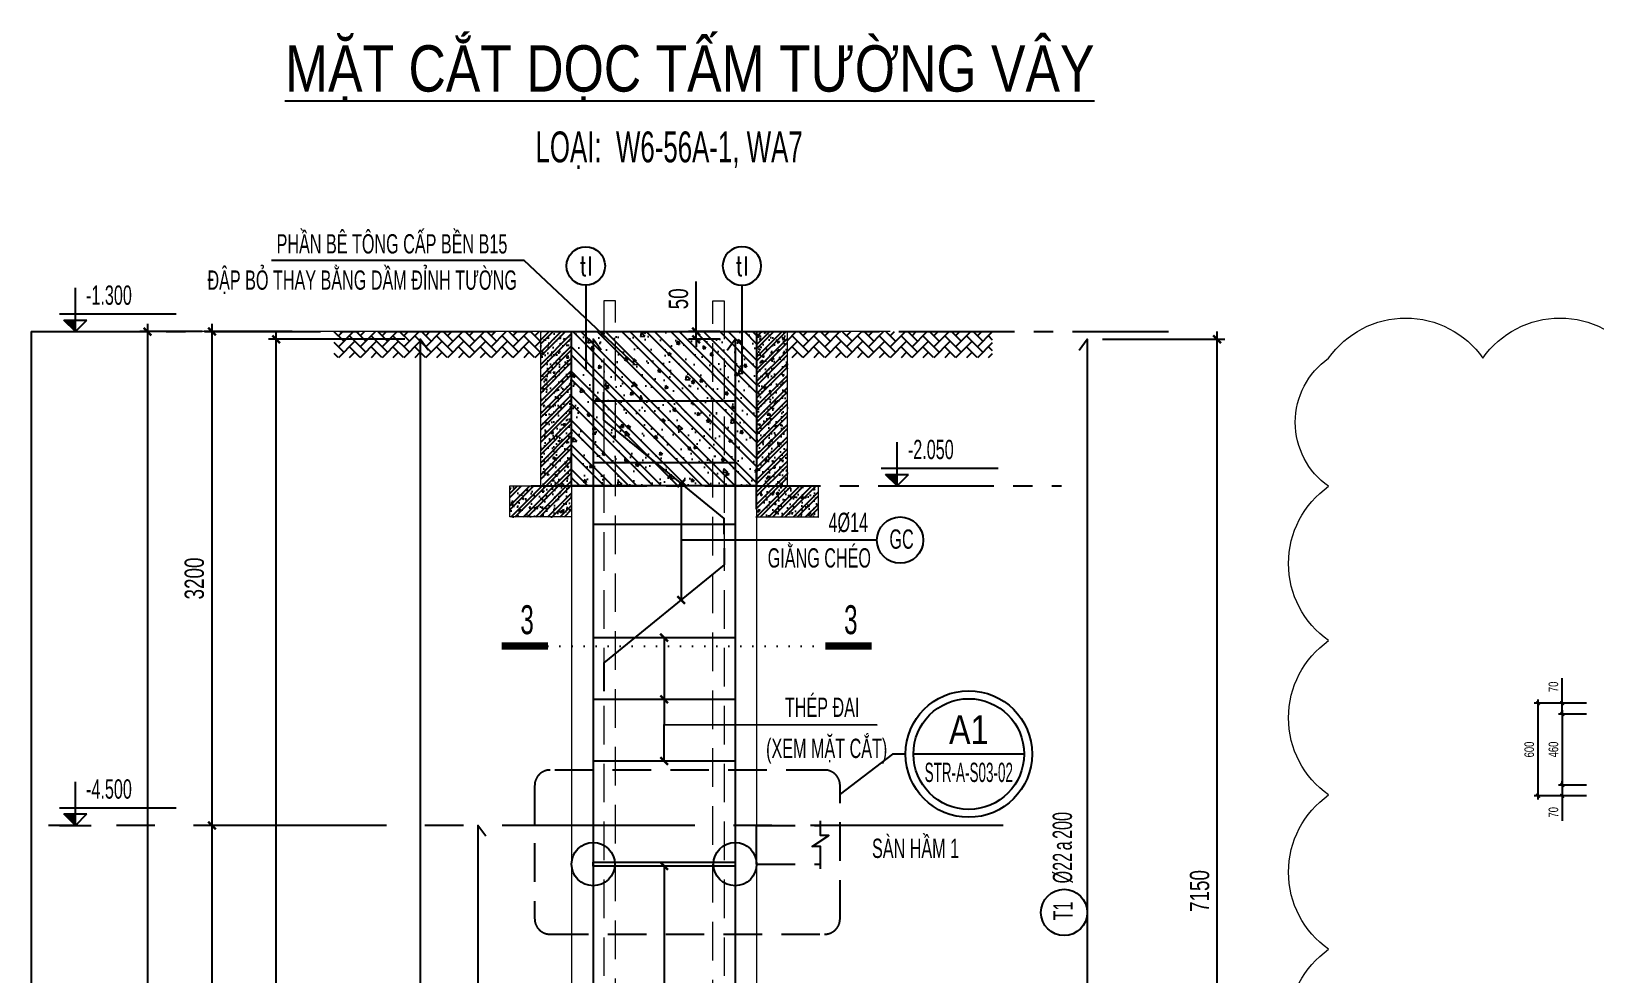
# Model space of a CAD drawing. Header units: millimetres. Extents: x -147841 to 368790, y -162721 to 84261.
# Drawn here: x 178247 to 188391, y -100127 to -94015 of the extents above; entities that cross this region are included whole.
import ezdxf
from ezdxf.enums import TextEntityAlignment as Align

# ---------------------------------------------------------------- set-up
doc = ezdxf.new("R2010")
doc.units = ezdxf.units.MM
doc.header["$LTSCALE"] = 1000
doc.header["$MEASUREMENT"] = 0
doc.header["$PDMODE"] = 1
doc.header["$PDSIZE"] = -10
for name, pattern in [('CENTER', [2, 1.25, -0.25, 0.25, -0.25]), ('CENTER2', [1.125, 0.75, -0.125, 0.125, -0.125]), ('DASHED', [0.75, 0.5, -0.25]), ('DOT', [0.25, 0, -0.25]), ('HIDDEN', [0.375, 0.25, -0.125])]:
    doc.linetypes.add(name, pattern=pattern)
doc.layers.get('0').update_dxf_attribs({"linetype": 'CONTINUOUS', "lineweight": 18})
doc.layers.get('DEFPOINTS').update_dxf_attribs({"color": 5, "linetype": 'CONTINUOUS', "lineweight": 18})
for name, color, linetype in [('0-Hatch', 8, 'CONTINUOUS'), ('0-KICH-THUOC', 9, 'CONTINUOUS'), ('0-TEXT', 31, 'CONTINUOUS'), ('0-THEP-CHU', 4, 'CONTINUOUS'), ('A-TRUC', 13, 'CENTER2'), ('ccu11-Chidan', 9, 'CONTINUOUS'), ('ccu11-Manh', 8, 'CONTINUOUS'), ('ccu11-Thay', 7, 'CONTINUOUS'), ('ccu11-Thep', 4, 'CONTINUOUS'), ('d-chudan', 9, 'CONTINUOUS'), ('d-textthep', 31, 'CONTINUOUS'), ('HIDE', 3, 'HIDDEN'), ('KC-Chidan', 9, 'CONTINUOUS'), ('KC-Cotthep', 8, 'CONTINUOUS'), ('KC-Dim', 8, 'CONTINUOUS'), ('KC-Text', 31, 'CONTINUOUS'), ('KC-Thay', 7, 'CONTINUOUS'), ('NETVE', 11, 'CENTER'), ('THEPDAI', 6, 'CONTINUOUS')]:
    doc.layers.add(name, color=color, linetype=linetype)
for name, color, linetype, lineweight in [('0-THAY', 7, 'CONTINUOUS', 18), ('ccu11-Dim', 8, 'CONTINUOUS', 18), ('DIM', 8, 'CONTINUOUS', 18)]:
    doc.layers.add(name, color=color, linetype=linetype, lineweight=lineweight)
doc.styles.add('ARIAL', font='arial.ttf', dxfattribs={"width": 0.7})
doc.styles.add('ccu11-dim', font='vnsimli.shx', dxfattribs={"width": 0.65, "bigfont": 'bigfont.shx'})
doc.styles.add('VNTIMEH', font='vnsimli.shx', dxfattribs={"width": 0.8, "bigfont": 'bigfont.shx'})
doc.dimstyles.new('2.5-25', dxfattribs={"dimscale": 25, "dimtxt": 2.5, "dimasz": 1, "dimexe": 1, "dimexo": 2, "dimgap": 1, "dimtad": 1, "dimdec": 1, "dimrnd": 5, "dimdsep": 46, "dimtxsty": 'ARIAL', "dimblk": 'ARCHTICK', "dimcen": -1, "dimdle": 1, "dimclrd": 256, "dimclre": 256, "dimclrt": 3, "dimadec": 0, "dimazin": 2, "dimtfac": 0.1, "dimtdec": 1, "dimtmove": 0, "dimatfit": 1, "dimldrblk": 'ARCHTICK', "dimfxl": 1, "dimtvp": 0.833333, "dimtfill": 1, "dimtolj": 1, "dimtzin": 12, "dimarcsym": 0})
doc.dimstyles.new('2.5-50', dxfattribs={"dimscale": 50, "dimtxt": 2.5, "dimasz": 1, "dimexe": 1, "dimexo": 2, "dimgap": 1, "dimtad": 1, "dimdec": 1, "dimdsep": 46, "dimtxsty": 'ARIAL', "dimblk": 'ARCHTICK', "dimcen": -1, "dimdle": 1, "dimclrd": 256, "dimclre": 256, "dimclrt": 3, "dimadec": 0, "dimazin": 2, "dimtfac": 0.1, "dimtdec": 1, "dimtmove": 0, "dimatfit": 1, "dimldrblk": 'ARCHTICK', "dimfxl": 1, "dimtvp": 0.833333, "dimtfill": 1, "dimtolj": 1, "dimtzin": 12, "dimarcsym": 0})
doc.dimstyles.new('ccu11-100x2', dxfattribs={"dimscale": 100, "dimtxt": 2.5, "dimasz": 1, "dimexe": 1, "dimexo": 2, "dimgap": 1, "dimtad": 1, "dimdec": 0, "dimlfac": 0.5, "dimdsep": 46, "dimtxsty": 'ccu11-dim', "dimblk": 'ARCHTICK', "dimcen": -1, "dimdle": 1, "dimclrd": 256, "dimclre": 256, "dimclrt": 31, "dimadec": 0, "dimazin": 2, "dimtfac": 0.1, "dimtdec": 0, "dimtmove": 0, "dimatfit": 1, "dimldrblk": 'ARCHTICK', "dimfxl": 1, "dimtvp": 0.833333, "dimtolj": 1, "dimtzin": 12, "dimarcsym": 0})
pattern_1 = [(50, (42257.18, 0), (107.589027, -9.41282), [11.25, -123.75]), (355, (42257.18, 0), (-20.8127, 112.82882), [9, -99]), (100.4514, (42266.14, -0.78), (86.77641, 103.41593), [9.56103, -105.17132]), (46.1842, (42257.18, 30), (160.08616, -24.82785), [16.875, -185.625]), (96.6356, (42270.52, 27.93), (140.1994, 146.11768), [14.34154, -157.75695]), (351.1842, (42257.18, 30), (140.19929, 146.11779), [13.5, -148.5]), (21, (42272.18, 22.5), (89.53606, -60.392834), [11.25, -123.75]), (326, (42272.18, 22.5), (36.4973, 108.77251), [9, -99]), (71.4514, (42279.64, 17.47), (126.033394, 48.379575), [9.56103, -105.17132]), (37.5, (42257.178, 0), (1.823978, 49.934078), [0, -97.8, 0, -100.5, 0, -99.375]), (7.5, (42257.18, 0), (39.46043, 59.161757), [0, -57.3, 0, -95.55, 0, -37.875]), (327.5, (42223.728, 0), (80.073365, -3.383231), [0, -37.5, 0, -117, 0, -155.25]), (317.5, (42208.73, 0), (87.477925, 15.015747), [0, -48.75, 0, -77.7, 0, -110.25]), (45, (42257.18, 0), (-39.774756, 39.774756), []), (45, (42283.694, 0), (-39.774756, 39.774756), [])]

# ---------------------------------------------------------------- blocks, each defined once
blk = doc.blocks.new('_ARCHTICK')
at = {"color": 0, "linetype": 'ByBlock', "const_width": 0.3}
blk.add_lwpolyline([(-0.5, -0.5), (0.5, 0.5)], dxfattribs=at)
blk = doc.blocks.new('*D307')
at = {"layer": 'DEFPOINTS', "color": 0, "linetype": 'ByBlock', "ltscale": 30, "transparency": 16777216}
for p in [(182558, -95960), (182811, -95960), (182811, -96010)]:
    blk.add_point(p, dxfattribs=at)
at = {"layer": 'KC-Dim', "linetype": 'ByBlock', "lineweight": -2, "ltscale": 30, "transparency": 16777216}
for p, q in [((182558, -95960), (182558, -95635)), ((182711, -95960), (182508, -95960)), ((182711, -96010), (182508, -96010)), ((182558, -96010), (182558, -95960)), ((182558, -96010), (182558, -96060))]:
    blk.add_line(p, q, dxfattribs=at)
at = {"layer": 'KC-Dim', "linetype": 'ByBlock', "lineweight": -2, "ltscale": 30, "transparency": 16777216, "xscale": 50, "yscale": 50, "zscale": 50}
for p, rotation in [((182558, -95960), 270), ((182558, -96010), 90)]:
    blk.add_blockref('_ARCHTICK', p, dxfattribs=dict(at, rotation=rotation))
at = {"layer": 'KC-Dim', "color": 3, "linetype": 'ByBlock', "ltscale": 30, "transparency": 16777216, "insert": (182444, -95748), "char_height": 125, "attachment_point": 5, "rotation": 90, "style": 'ARIAL', "bg_fill": 3, "box_fill_scale": 1.25, "bg_fill_color": 256, "bg_fill_true_color": 13158600, "bg_fill_transparency": 0}
blk.add_mtext('\\A1;50', dxfattribs=at)
blk = doc.blocks.new('*U22')
for p, q in [((165, 0), (165, 452)), ((0, 184), (1212, 184)), ((0, 0), (329, 0)), ((45, 120), (284, 120)), ((165, 0), (45, 120)), ((165, 0), (284, 120))]:
    blk.add_line(p, q)
at = {"color": 251}
blk.add_solid([(45, 120), (165, 120), (165, 0)], dxfattribs=at)
at = {"color": 31, "ltscale": 10, "style": 'ARIAL', "width": 0.6}
blk.add_attdef('CCD1', (276, 278), '', height=200, dxfattribs=at)
blk = doc.blocks.new('att_thep_2')
blk.add_circle((-300, 0), 300)
at = {"color": 3, "style": 'ARIAL', "width": 0.6}
blk.add_attdef('DK', text='', height=250, dxfattribs=at).set_placement((467, 105), align=Align.CENTER)
at = {"color": 31, "style": 'ARIAL', "width": 0.6}
blk.add_attdef('SH', text='', height=250, dxfattribs=at).set_placement((-281, -111), align=Align.CENTER)
at = {"color": 2, "style": 'ARIAL', "width": 0.6}
blk.add_attdef('KC', text='', height=250, dxfattribs=at).set_placement((472, -355), align=Align.CENTER)
blk = doc.blocks.new('att_thep_1')
blk.add_circle((0, 300), 300)
at = {"color": 31, "style": 'ARIAL', "width": 0.6}
blk.add_attdef('SH', text='', height=250, dxfattribs=at).set_placement((19, 189), align=Align.CENTER)
blk.add_attdef('DK', text='', height=250, dxfattribs=at).set_placement((773, 195), align=Align.RIGHT)
blk.add_attdef('KC', (953, 197), '', height=250, dxfattribs=at)
at = {"layer": 'KC-Text', "color": 31, "style": 'ARIAL', "width": 0.6}
blk.add_text('a', height=250, dxfattribs=at).set_placement((805, 199))
blk = doc.blocks.new('SH1')
at = {"layer": '0-TEXT', "color": 7}
blk.add_circle((300, 0), 250, dxfattribs=at)
at = {"layer": '0-TEXT', "style": 'VNTIMEH', "width": 0.7}
blk.add_attdef('KC', text='', height=250, dxfattribs=at).set_placement((-1494, 420), align=Align.TOP_RIGHT)
blk.add_attdef('DK', text='', height=250, dxfattribs=at).set_placement((-1494, -122), align=Align.BOTTOM_RIGHT)
blk.add_attdef('KH', text='', height=250, dxfattribs=at).set_placement((300, 0), align=Align.MIDDLE)
blk = doc.blocks.new('*D314')
at = {"layer": 'DEFPOINTS', "color": 0, "ltscale": 3000, "transparency": 16777216}
for p in [(180040, -95960), (179419, -99160), (180040, -99160)]:
    blk.add_point(p, dxfattribs=at)
at = {"layer": 'KC-Dim', "lineweight": -2, "ltscale": 3000, "transparency": 16777216}
for p, q in [((179419, -95910), (179419, -99210)), ((179940, -95960), (179369, -95960)), ((179940, -99160), (179369, -99160))]:
    blk.add_line(p, q, dxfattribs=at)
at = {"layer": 'KC-Dim', "lineweight": -2, "ltscale": 3000, "transparency": 16777216, "xscale": 50, "yscale": 50, "zscale": 50}
for p, rotation in [((179419, -95960), 90), ((179419, -99160), 270)]:
    blk.add_blockref('_ARCHTICK', p, dxfattribs=dict(at, rotation=rotation))
at = {"layer": 'KC-Dim', "color": 3, "ltscale": 3000, "transparency": 16777216, "insert": (179305, -97560), "char_height": 125, "attachment_point": 5, "rotation": 90, "style": 'ARIAL', "bg_fill": 3, "box_fill_scale": 1.25, "bg_fill_color": 256, "bg_fill_true_color": 13158600, "bg_fill_transparency": 0}
blk.add_mtext('\\A1;3200', dxfattribs=at)
blk = doc.blocks.new('*D315')
at = {"layer": 'DEFPOINTS', "color": 0, "ltscale": 3000, "transparency": 16777216}
for p in [(180040, -99160), (179419, -102160), (180309, -102160)]:
    blk.add_point(p, dxfattribs=at)
at = {"layer": 'KC-Dim', "lineweight": -2, "ltscale": 3000, "transparency": 16777216}
for p, q in [((179940, -99160), (179369, -99160)), ((179419, -99110), (179419, -102210)), ((180209, -102160), (179369, -102160))]:
    blk.add_line(p, q, dxfattribs=at)
at = {"layer": 'KC-Dim', "lineweight": -2, "ltscale": 3000, "transparency": 16777216, "xscale": 50, "yscale": 50, "zscale": 50}
for p, rotation in [((179419, -99160), 90), ((179419, -102160), 270)]:
    blk.add_blockref('_ARCHTICK', p, dxfattribs=dict(at, rotation=rotation))
at = {"layer": 'KC-Dim', "color": 3, "ltscale": 3000, "transparency": 16777216, "insert": (179305, -100660), "char_height": 125, "attachment_point": 5, "rotation": 90, "style": 'ARIAL', "bg_fill": 3, "box_fill_scale": 1.25, "bg_fill_color": 256, "bg_fill_true_color": 13158600, "bg_fill_transparency": 0}
blk.add_mtext('\\A1;3000', dxfattribs=at)
blk = doc.blocks.new('*D319')
at = {"layer": 'DEFPOINTS', "color": 0, "linetype": 'ByBlock', "ltscale": 30, "transparency": 16777216}
for p in [(188017, -98368), (188382, -98368), (188382, -98968)]:
    blk.add_point(p, dxfattribs=at)
at = {"layer": 'KC-Dim', "linetype": 'ByBlock', "lineweight": -2, "ltscale": 30, "transparency": 16777216}
for p, q in [((188332, -98368), (187992, -98368)), ((188017, -98993), (188017, -98343)), ((188332, -98968), (187992, -98968))]:
    blk.add_line(p, q, dxfattribs=at)
at = {"layer": 'KC-Dim', "linetype": 'ByBlock', "lineweight": -2, "ltscale": 30, "transparency": 16777216, "xscale": 25, "yscale": 25, "zscale": 25}
for p, rotation in [((188017, -98368), 90), ((188017, -98968), 270)]:
    blk.add_blockref('_ARCHTICK', p, dxfattribs=dict(at, rotation=rotation))
at = {"layer": 'KC-Dim', "color": 3, "linetype": 'ByBlock', "ltscale": 30, "transparency": 16777216, "insert": (187960, -98668), "char_height": 62.5, "attachment_point": 5, "rotation": 90, "style": 'ARIAL', "bg_fill": 3, "box_fill_scale": 1.25, "bg_fill_color": 256, "bg_fill_true_color": 13158600, "bg_fill_transparency": 0}
blk.add_mtext('\\A1;600', dxfattribs=at)
blk = doc.blocks.new('*D320')
at = {"layer": 'DEFPOINTS', "color": 0, "linetype": 'ByBlock', "ltscale": 30, "transparency": 16777216}
for p in [(188382, -98438), (188174, -98898), (188382, -98898)]:
    blk.add_point(p, dxfattribs=at)
at = {"layer": 'KC-Dim', "linetype": 'ByBlock', "lineweight": -2, "ltscale": 30, "transparency": 16777216}
for p, q in [((188332, -98438), (188149, -98438)), ((188174, -98413), (188174, -98923)), ((188332, -98898), (188149, -98898))]:
    blk.add_line(p, q, dxfattribs=at)
at = {"layer": 'KC-Dim', "linetype": 'ByBlock', "lineweight": -2, "ltscale": 30, "transparency": 16777216, "xscale": 25, "yscale": 25, "zscale": 25}
for p, rotation in [((188174, -98438), 90), ((188174, -98898), 270)]:
    blk.add_blockref('_ARCHTICK', p, dxfattribs=dict(at, rotation=rotation))
at = {"layer": 'KC-Dim', "color": 3, "linetype": 'ByBlock', "ltscale": 30, "transparency": 16777216, "insert": (188117, -98668), "char_height": 62.5, "attachment_point": 5, "rotation": 90, "style": 'ARIAL', "bg_fill": 3, "box_fill_scale": 1.25, "bg_fill_color": 256, "bg_fill_true_color": 13158600, "bg_fill_transparency": 0}
blk.add_mtext('\\A1;460', dxfattribs=at)
blk = doc.blocks.new('*D321')
at = {"layer": 'DEFPOINTS', "color": 0, "linetype": 'ByBlock', "ltscale": 30, "transparency": 16777216}
for p in [(188174, -98368), (188382, -98368), (188382, -98438)]:
    blk.add_point(p, dxfattribs=at)
at = {"layer": 'KC-Dim', "linetype": 'ByBlock', "lineweight": -2, "ltscale": 30, "transparency": 16777216}
for p, q in [((188174, -98368), (188174, -98206)), ((188332, -98368), (188149, -98368)), ((188174, -98438), (188174, -98368)), ((188332, -98438), (188149, -98438)), ((188174, -98438), (188174, -98463))]:
    blk.add_line(p, q, dxfattribs=at)
at = {"layer": 'KC-Dim', "linetype": 'ByBlock', "lineweight": -2, "ltscale": 30, "transparency": 16777216, "xscale": 25, "yscale": 25, "zscale": 25}
for p, rotation in [((188174, -98368), 270), ((188174, -98438), 90)]:
    blk.add_blockref('_ARCHTICK', p, dxfattribs=dict(at, rotation=rotation))
at = {"layer": 'KC-Dim', "color": 3, "linetype": 'ByBlock', "ltscale": 30, "transparency": 16777216, "insert": (188117, -98262), "char_height": 62.5, "attachment_point": 5, "rotation": 90, "style": 'ARIAL', "bg_fill": 3, "box_fill_scale": 1.25, "bg_fill_color": 256, "bg_fill_true_color": 13158600, "bg_fill_transparency": 0}
blk.add_mtext('\\A1;70', dxfattribs=at)
blk = doc.blocks.new('*D322')
at = {"layer": 'DEFPOINTS', "color": 0, "linetype": 'ByBlock', "ltscale": 30, "transparency": 16777216}
for p in [(188382, -98898), (188174, -98968), (188382, -98968)]:
    blk.add_point(p, dxfattribs=at)
at = {"layer": 'KC-Dim', "linetype": 'ByBlock', "lineweight": -2, "ltscale": 30, "transparency": 16777216}
for p, q in [((188332, -98898), (188149, -98898)), ((188174, -98898), (188174, -98873)), ((188174, -98898), (188174, -98968)), ((188332, -98968), (188149, -98968)), ((188174, -98968), (188174, -99131))]:
    blk.add_line(p, q, dxfattribs=at)
at = {"layer": 'KC-Dim', "linetype": 'ByBlock', "lineweight": -2, "ltscale": 30, "transparency": 16777216, "xscale": 25, "yscale": 25, "zscale": 25}
for p, rotation in [((188174, -98898), 270), ((188174, -98968), 90)]:
    blk.add_blockref('_ARCHTICK', p, dxfattribs=dict(at, rotation=rotation))
at = {"layer": 'KC-Dim', "color": 3, "linetype": 'ByBlock', "ltscale": 30, "transparency": 16777216, "insert": (188117, -99075), "char_height": 62.5, "attachment_point": 5, "rotation": 90, "style": 'ARIAL', "bg_fill": 3, "box_fill_scale": 1.25, "bg_fill_color": 256, "bg_fill_true_color": 13158600, "bg_fill_transparency": 0}
blk.add_mtext('\\A1;70', dxfattribs=at)
blk = doc.blocks.new('*D331')
at = {"layer": 'DEFPOINTS', "color": 0, "ltscale": 3000, "transparency": 16777216}
for p in [(185094, -96010), (185936, -96010), (185525, -103160)]:
    blk.add_point(p, dxfattribs=at)
at = {"layer": 'DIM', "lineweight": -2, "ltscale": 3000, "transparency": 16777216}
for p, q in [((185194, -96010), (185986, -96010)), ((185936, -103210), (185936, -95960)), ((185625, -103160), (185986, -103160))]:
    blk.add_line(p, q, dxfattribs=at)
at = {"layer": 'DIM', "lineweight": -2, "ltscale": 3000, "transparency": 16777216, "xscale": 50, "yscale": 50, "zscale": 50}
for p, rotation in [((185936, -96010), 90), ((185936, -103160), 270)]:
    blk.add_blockref('_ARCHTICK', p, dxfattribs=dict(at, rotation=rotation))
at = {"layer": 'DIM', "color": 3, "ltscale": 3000, "transparency": 16777216, "insert": (185823, -99585), "char_height": 125, "attachment_point": 5, "rotation": 90, "style": 'ARIAL', "bg_fill": 3, "box_fill_scale": 1.25, "bg_fill_color": 256, "bg_fill_true_color": 13158600, "bg_fill_transparency": 0}
blk.add_mtext('\\A1;7150', dxfattribs=at)
blk = doc.blocks.new('*D333')
at = {"layer": 'DEFPOINTS', "color": 0, "ltscale": 3000, "transparency": 16777216}
for p in [(179456, -95960), (179001, -145960), (179456, -145960)]:
    blk.add_point(p, dxfattribs=at)
at = {"layer": 'KC-Dim', "lineweight": -2, "ltscale": 3000, "transparency": 16777216}
for p, q in [((179001, -95910), (179001, -146010)), ((179356, -95960), (178951, -95960)), ((179356, -145960), (178951, -145960))]:
    blk.add_line(p, q, dxfattribs=at)
at = {"layer": 'KC-Dim', "lineweight": -2, "ltscale": 3000, "transparency": 16777216, "xscale": 50, "yscale": 50, "zscale": 50}
for p, rotation in [((179001, -95960), 90), ((179001, -145960), 270)]:
    blk.add_blockref('_ARCHTICK', p, dxfattribs=dict(at, rotation=rotation))
at = {"layer": 'KC-Dim', "color": 3, "ltscale": 3000, "transparency": 16777216, "insert": (178887, -120960), "char_height": 125, "attachment_point": 5, "rotation": 90, "style": 'ARIAL', "bg_fill": 3, "box_fill_scale": 1.25, "bg_fill_color": 256, "bg_fill_true_color": 13158600, "bg_fill_transparency": 0}
blk.add_mtext('\\A1;50000', dxfattribs=at)
blk = doc.blocks.new('*D337')
at = {"layer": 'DEFPOINTS', "color": 0, "linetype": 'ByBlock', "ltscale": 30, "transparency": 16777216}
for p in [(179835, -96010), (180769, -96010), (180140, -106710)]:
    blk.add_point(p, dxfattribs=at)
at = {"layer": 'KC-Dim', "linetype": 'ByBlock', "lineweight": -2, "ltscale": 30, "transparency": 16777216}
for p, q in [((180669, -96010), (179785, -96010)), ((179835, -106760), (179835, -95960)), ((180040, -106710), (179785, -106710))]:
    blk.add_line(p, q, dxfattribs=at)
at = {"layer": 'KC-Dim', "linetype": 'ByBlock', "lineweight": -2, "ltscale": 30, "transparency": 16777216, "xscale": 50, "yscale": 50, "zscale": 50}
for p, rotation in [((179835, -96010), 90), ((179835, -106710), 270)]:
    blk.add_blockref('_ARCHTICK', p, dxfattribs=dict(at, rotation=rotation))
at = {"layer": 'KC-Dim', "color": 3, "linetype": 'ByBlock', "ltscale": 30, "transparency": 16777216, "insert": (179721, -101360), "char_height": 125, "attachment_point": 5, "rotation": 90, "style": 'ARIAL', "bg_fill": 3, "box_fill_scale": 1.25, "bg_fill_color": 256, "bg_fill_true_color": 13158600, "bg_fill_transparency": 0}
blk.add_mtext('\\A1;10700', dxfattribs=at)
blk = doc.blocks.new('*D1102')
at = {"layer": 'DEFPOINTS', "color": 0, "ltscale": 3000, "transparency": 16777216}
for p in [(185094, -96010), (185936, -96010), (185525, -103160)]:
    blk.add_point(p, dxfattribs=at)
at = {"layer": 'DIM', "lineweight": -2, "ltscale": 3000, "transparency": 16777216}
for p, q in [((185194, -96010), (185986, -96010)), ((185936, -103210), (185936, -95960)), ((185625, -103160), (185986, -103160))]:
    blk.add_line(p, q, dxfattribs=at)
at = {"layer": 'DIM', "lineweight": -2, "ltscale": 3000, "transparency": 16777216, "xscale": 50, "yscale": 50, "zscale": 50}
for p, rotation in [((185936, -96010), 90), ((185936, -103160), 270)]:
    blk.add_blockref('_ARCHTICK', p, dxfattribs=dict(at, rotation=rotation))
at = {"layer": 'DIM', "color": 3, "ltscale": 3000, "transparency": 16777216, "insert": (185823, -99585), "char_height": 125, "attachment_point": 5, "rotation": 90, "style": 'ARIAL', "bg_fill": 3, "box_fill_scale": 1.25, "bg_fill_color": 256, "bg_fill_true_color": 13158600, "bg_fill_transparency": 0}
blk.add_mtext('\\A1;7150', dxfattribs=at)
blk = doc.blocks.new('att_ten chi tiet')
at = {"color": 7}
blk.add_lwpolyline([(574, 656), (-574, 656)], dxfattribs=at)
blk.add_circle((0, 656), 656, dxfattribs=at)
at = {"color": 3}
blk.add_circle((0, 656), 574, dxfattribs=at)
at = {"color": 7, "style": 'ARIAL', "width": 0.8}
blk.add_attdef('TCT', text='', height=300, dxfattribs=at).set_placement((0, 669), align=Align.BOTTOM_CENTER)
at = {"color": 31, "style": 'ARIAL', "width": 0.6}
blk.add_attdef('BVTC', text='', height=200, dxfattribs=at).set_placement((0, 566), align=Align.TOP_CENTER)
blk = doc.blocks.new('*U19')
at = {"color": 3, "linetype": 'DOT', "ltscale": 0.5}
blk.add_line((-1640, 0), (1239, 0), dxfattribs=at)
at = {"color": 4, "const_width": 75}
for points in [[(-2119, 0), (-1640, 0)], [(1239, 0), (1719, 0)]]:
    blk.add_lwpolyline(points, dxfattribs=at)
at = {"color": 31, "style": 'ARIAL', "width": 0.6}
for tag, p in [('MC3', (-1856, 274)), ('MC4', (1503, 274))]:
    blk.add_attdef(tag, text='', height=300, dxfattribs=at).set_placement(p, align=Align.MIDDLE_CENTER)

msp = doc.modelspace()

# ---------------------------------------------------------------- hatches: boundary and pattern name
at = {"layer": '0-Hatch'}
h = msp.add_hatch(dxfattribs=at)
h.set_pattern_fill('AR-HBONE', color=256, scale=12.5, style=0)
h.set_pattern_definition([(45, (66112.02, -83754.96), (6e-15, 70.710678), [150, -50]), (135, (66147.375, -83719.607), (6e-15, 70.710678), [150, -50])])
h.paths.add_polyline_path([(181550.66, -95960.19), (180212.02, -95960.19), (180212.02, -96127.58), (181550.66, -96127.58)])
at = {"layer": '0-Hatch', "ltscale": 3000}
h = msp.add_hatch(dxfattribs=at)
h.set_pattern_fill('BTCT', color=256, scale=15)
h.set_pattern_definition(pattern_1)
h.paths.add_polyline_path([(181750.66, -95960.19), (181550.66, -95960.19), (181550.66, -96960.19), (181750.66, -96960.19)])
h.paths.add_polyline_path([(181750.66, -96960.19), (181550.66, -96960.19), (181350.66, -96960.19), (181350.66, -97160.19), (181750.66, -97160.19)])
h = msp.add_hatch(dxfattribs=at)
h.set_pattern_fill('BTCT', color=256, scale=15)
h.set_pattern_definition(pattern_1)
h.paths.add_polyline_path([(183150.66, -95960.19), (182950.66, -95960.19), (182950.66, -96960.19), (183150.66, -96960.19)])
h.paths.add_polyline_path([(183350.66, -96960.19), (183150.66, -96960.19), (182950.66, -96960.19), (182950.66, -97160.19), (183350.66, -97160.19)])
at = {"layer": '0-Hatch'}
h = msp.add_hatch(dxfattribs=at)
h.set_pattern_fill('AR-HBONE', color=256, scale=12.5, style=0)
h.set_pattern_definition([(45, (69265.227, -83754.96), (6e-15, 70.710678), [150, -50]), (135, (69300.58, -83719.607), (6e-15, 70.710678), [150, -50])])
h.paths.add_polyline_path([(184480.23, -95960.19), (183150.66, -95960.19), (183150.66, -96127.58), (184480.23, -96127.58)])

# ---------------------------------------------------------------- linework, layer by layer
for points in [[(181550.66, -95960.19), (181750.66, -95960.19), (181750.66, -97160.19), (181350.66, -97160.19), (181350.66, -96960.19), (181550.66, -96960.19), (181550.66, -95960.19)], [(183150.66, -95960.19), (182950.66, -95960.19), (182950.66, -97160.19), (183350.66, -97160.19), (183350.66, -96960.19), (183150.66, -96960.19), (183150.66, -95960.19)]]:
    msp.add_lwpolyline(points)
at = {"layer": '0-KICH-THUOC', "ltscale": 3000}
msp.add_line((182461.02, -96943.02), (182461.02, -97698.82), dxfattribs=at)
at = {"layer": '0-THAY'}
for p, q in [((181750.66, -95960.19), (181750.66, -145960.19)), ((182950.66, -95960.19), (182950.66, -97760.19)), ((182950.66, -97760.19), (182950.66, -145960.19))]:
    msp.add_line(p, q, dxfattribs=at)
at = {"layer": '0-THEP-CHU', "linetype": 'Continuous'}
for points in [[(180821.02, -96080.19), (180769.02, -96010.19), (180769.02, -107710.19), (180833.99, -107627.03)], [(181942.66, -96080.19), (181890.66, -96010.19), (181890.66, -107710.19), (181955.62, -107627.03)], [(185041.57, -96080.19), (185093.57, -96010.19), (185093.57, -104160.19), (185028.61, -104077.03)], [(181195.7, -99230.19), (181143.7, -99160.19), (181143.7, -105160.19), (181208.66, -105077.03)]]:
    msp.add_lwpolyline(points, dxfattribs=at)
at = {"layer": 'A-TRUC'}
msp.add_line((181488.99, -96960.19), (184926.3, -96960.19), dxfattribs=at)
at = {"layer": 'ccu11-Chidan'}
msp.add_lwpolyline([(183916.2, -98697.54), (183831.31, -98697.54), (183491.2, -98956.66)], dxfattribs=at)
at = {"layer": 'ccu11-Dim', "linetype": 'DASHED', "ltscale": 0.5}
msp.add_lwpolyline([(182035.66, -143151.57), (182035.66, -95760.19), (181960.66, -95760.19), (181960.66, -143151.57)], dxfattribs=at)
at = {"layer": 'ccu11-Manh', "ltscale": 3000, "flags": 128}
msp.add_lwpolyline([(183364.14, -99440.19), (183364.14, -99296.19), (183310.14, -99296.19), (183418.14, -99224.19), (183364.14, -99224.19), (183364.14, -99130.19)], dxfattribs=at)
at = {"layer": 'ccu11-Manh'}
for centre in [(181890.66, -99410.57), (182810.66, -99410.57)]:
    msp.add_circle(centre, 140, dxfattribs=at)
at = {"layer": 'ccu11-Thep'}
msp.add_line((181842.6, -95660.19), (181842.6, -96210.19), dxfattribs=at)
for points in [[(182740.66, -97273.33), (182740.66, -97171.01), (181960.66, -96535.05), (181960.66, -96352.19)], [(182740.66, -97362.77), (182740.66, -97470.82), (181960.66, -98106.79), (181960.66, -98289.65)]]:
    msp.add_lwpolyline(points, dxfattribs=at)
at = {"layer": 'd-chudan'}
msp.add_lwpolyline([(183730.69, -97311.44), (182461.02, -97311.44)], dxfattribs=at)
at = {"layer": 'd-chudan', "linetype": 'HIDDEN'}
msp.add_lwpolyline([(181611.25, -99864.8), (183391.2, -99864.8, 0.41421356), (183491.2, -99764.8), (183491.2, -98900.81, 0.41421356), (183391.2, -98800.81), (181611.25, -98800.81, 0.41421356), (181511.25, -98900.81), (181511.25, -99764.8, 0.41421356)], format="xyb", close=True, dxfattribs=at)
at = {"layer": 'HIDE'}
for p, q in [((182950.66, -97110.19), (182950.66, -96860.19)), ((182950.66, -99160.19), (183364.14, -99160.19)), ((182950.66, -99410.19), (182950.66, -99160.19)), ((182950.66, -99410.19), (183364.14, -99410.19))]:
    msp.add_line(p, q, dxfattribs=at)
at = {"layer": 'KC-Thay', "ltscale": 3000}
msp.add_line((178247.44, -95960.19), (178247.44, -145960.19), dxfattribs=at)
at = {"layer": 'NETVE'}
msp.add_line((184549.54, -99160.19), (178358.5, -99160.19), dxfattribs=at)
at = {"layer": 'THEPDAI'}
for p, q in [((181890.66, -96408.87), (182810.66, -96408.87)), ((181890.66, -96808.87), (182810.66, -96808.87)), ((181890.66, -97208.87), (182810.66, -97208.87)), ((181890.66, -97942.44), (182810.66, -97942.44)), ((181890.66, -98342.44), (182810.66, -98342.44)), ((181890.66, -98742.44), (182810.66, -98742.44))]:
    msp.add_line(p, q, dxfattribs=at)
at = {"layer": 'THEPDAI', "color": 3}
msp.add_lwpolyline([(181890.66, -99398.27), (182810.66, -99398.27), (182810.66, -99422.87), (181890.66, -99422.87)], close=True, dxfattribs=at)

# ---------------------------------------------------------------- block references
at = {"layer": '0-TEXT'}
ref = msp.add_blockref('SH1', (181692.6, -95535.19), dxfattribs=dict(at, xscale=0.5, yscale=0.5, zscale=0.5))
ref.add_attrib('KH', 'tl', dxfattribs={"layer": 'd-textthep', "height": 125, "style": 'VNTIMEH', "width": 0.8}).set_placement((181842.6, -95535.19), align=Align.MIDDLE)
at = {"layer": 'KC-Chidan', "xscale": 0.625, "yscale": 0.625, "zscale": 0.625}
for name, p, values in [('*U22', (178429.91, -95960.19), {'CCD1': '-1.300'}), ('*U22', (183758.62, -96960.19), {'CCD1': '-2.050'}), ('*U19', (182621.92, -97998.07), {'MC4': '3', 'MC3': '3'}), ('*U22', (178429.91, -99160.19), {'CCD1': '-4.500'})]:
    msp.add_blockref(name, p, dxfattribs=at).add_auto_attribs(values)
at = {"layer": 'KC-Chidan'}
ref = msp.add_blockref('att_ten chi tiet', (184326.03, -99107.37), dxfattribs=dict(at, xscale=0.625, yscale=0.625, zscale=0.625))
ref.add_attrib('BVTC', 'STR-A-S03-02', dxfattribs={"layer": '0', "color": 31, "height": 125, "style": 'ARIAL', "width": 0.5}).set_placement((184326.03, -98753.56), align=Align.TOP_CENTER)
ref.add_attrib('TCT', 'A1', dxfattribs={"layer": '0', "color": 7, "height": 187.5, "style": 'ARIAL', "width": 0.8}).set_placement((184326.03, -98689.49), align=Align.BOTTOM_CENTER)
at = {"layer": 'KC-Cotthep'}
ref = msp.add_blockref('att_thep_2', (184030.69, -97311.44), dxfattribs=dict(at, xscale=0.5, yscale=0.5, zscale=0.5))
ref.add_attrib('KC', 'GIẰNG CHÉO', dxfattribs={"layer": '0', "color": 2, "height": 125, "style": 'ARIAL', "width": 0.6}).set_placement((183356.93, -97489.09), align=Align.CENTER)
ref.add_attrib('DK', '4%%C14', dxfattribs={"layer": '0', "color": 215, "height": 125, "style": 'ARIAL', "width": 0.6}).set_placement((183544.76, -97258.74), align=Align.CENTER)
ref.add_attrib('SH', 'GC', dxfattribs={"layer": '0', "color": 31, "height": 125, "style": 'ARIAL', "width": 0.6}).set_placement((183890.2, -97367.18), align=Align.CENTER)
ref = msp.add_blockref('att_thep_1', (185093.57, -99723.88), dxfattribs=dict(at, xscale=0.5, yscale=0.5, zscale=0.5, rotation=90))
ref.add_attrib('SH', 'T1', dxfattribs={"layer": '0', "color": 31, "height": 125, "rotation": 90, "style": 'ARIAL', "width": 0.6}).set_placement((184999.31, -99714.37), align=Align.CENTER)
ref.add_attrib('KC', '200', (184994.99, -99247.44), dxfattribs={"layer": '0', "color": 2, "height": 125, "rotation": 90, "style": 'ARIAL', "width": 0.6})
ref.add_attrib('DK', '%%C22', dxfattribs={"layer": '0', "color": 2, "height": 125, "rotation": 90, "style": 'ARIAL', "width": 0.6}).set_placement((184996.13, -99337.6), align=Align.RIGHT)
at = {"layer": 'THEPDAI', "xscale": 50, "yscale": 50, "zscale": 50}
msp.add_blockref('_ARCHTICK', (182461.02, -96943.02), dxfattribs=at)
at = {"layer": 'THEPDAI', "xscale": 49.99999999999748, "yscale": 49.99999999999748, "zscale": 49.99999999999748, "rotation": 270.0330229544601}
msp.add_blockref('_ARCHTICK', (182461.02, -97698.82), dxfattribs=at)

# ---------------------------------------------------------------- texts
at = {"layer": 'KC-Text', "style": 'ARIAL', "width": 0.8}
msp.add_text('%%UMẶT CẮT DỌC TẤM TƯỜNG VÂY', height=300, dxfattribs=at).set_placement((179892.41, -94405.27))
at = {"layer": 'KC-Text', "style": 'ARIAL', "width": 0.6}
msp.add_text('LOẠI:  W6-56A-1, WA7', height=200, dxfattribs=at).set_placement((182382.99, -94863.46), align=Align.CENTER)
at = {"layer": 'KC-Text', "color": 1, "style": 'ARIAL', "width": 0.6}
for s, p in [('PHẦN BÊ TÔNG CẤP BỀN B15', (180586.15, -95454.17)), ('ĐẬP BỎ THAY BẰNG DẦM ĐỈNH TƯỜNG', (180393.1, -95688.99))]:
    msp.add_text(s, height=125, dxfattribs=at).set_placement(p, align=Align.CENTER)
for s, p in [('THÉP ĐAI', (183133.92, -98456.8, -269219.91)), ('(XEM MẶT CẮT)', (183011.84, -98722.92, -269219.91)), ('SÀN HẦM 1', (183698.56, -99370.84, -269219.91))]:
    msp.add_text(s, height=125, dxfattribs=at).set_placement(p)

# ---------------------------------------------------------------- dimensions: what is measured, and where the dimension line sits
at = {"layer": 'KC-Dim', "linetype": 'ByBlock', "ltscale": 30}
for base, p1, p2, dimstyle, picture, middle in [((182558.15, -95960.19), (182810.66, -96010.19), (182810.66, -95960.19), '2.5-50', '*D307', (182444.33, -95747.67)), ((188016.62, -98368.48), (188381.62, -98968.48), (188381.62, -98368.48), '2.5-25', '*D319', (187959.71, -98668.48))]:
    dim = msp.add_linear_dim(base=base, p1=p1, p2=p2, angle=90, dimstyle=dimstyle, dxfattribs=at)
    dim.commit()
    dim.dimension.update_dxf_attribs({"geometry": picture, "text_midpoint": middle})

# ---------------------------------------------------------------- leaders
at = {"layer": 'ccu11-Manh', "ltscale": 3000}
for points, override in [([(182350.66, -97942.44), (182350.66, -98505.93), (183731.32, -98507.33)], {"dimasz": 0.5, "dimtad": 0}), ([(182350.66, -98342.44), (182350.66, -98505.93), (183731.32, -98507.33)], {"dimasz": 0.5, "dimtad": 0}), ([(182350.66, -98742.44), (182350.66, -98505.93), (183731.32, -98507.33)], {"dimasz": 0.5, "dimtad": 0}), ([(182350.66, -99422.87), (182350.66, -100438.86), (184306.62, -100438.86)], {"dimasz": 0.5, "dimgap": 1, "dimtad": 0})]:
    msp.add_leader(points, dimstyle='ccu11-100x2', override=override, dxfattribs=at)
at = {"layer": 'DIM', "ltscale": 3000}
msp.add_leader([(182161.98, -96174.66), (181443.69, -95498.83), (179805.16, -95498.83)], dimstyle='2.5-25', override={"dimgap": 1, "dimtad": 0}, dxfattribs=at)

# ---------------------------------------------------------------- next in the draw order: hatches: boundary and pattern name
at = {"layer": '0-Hatch', "ltscale": 3000}
h = msp.add_hatch(dxfattribs=at)
h.set_pattern_fill('BTCT', color=256, scale=30, angle=270)
h.set_pattern_definition([(320, (42257.18, 0), (-18.82564, -215.17805), [22.5, -247.5]), (265, (42257.18, 0), (225.65764, 41.6254), [18, -198]), (10.4514, (42255.6, -17.93), (206.83186, -173.55281), [19.12206, -210.34263]), (316.1842, (42317.18, 0), (-49.6557, -320.1723), [33.75, -371.25]), (6.6356, (42313.04, -26.68), (292.23536, -280.3988), [28.6831, -315.5139]), (261.1842, (42317.18, 0), (292.2356, -280.3986), [27, -297]), (291, (42302.18, -30), (-120.78567, -179.07212), [22.5, -247.5]), (236, (42302.18, -30), (217.545, -72.9946), [18, -198]), (341.4514, (42292.11, -44.92), (96.75915, -252.0668), [19.12206, -210.34263]), (307.5, (42257.18, 0), (99.868156, -3.647957), [0, -195.6, 0, -201, 0, -198.75]), (277.5, (42257.18, 0), (118.323514, -78.92086), [0, -114.6, 0, -191.1, 0, -75.75]), (237.5, (42257.18, 66.9), (-6.76646, -160.14673), [0, -75, 0, -234, 0, -310.5]), (227.5, (42257.18, 96.9), (30.0315, -174.95585), [0, -97.5, 0, -155.4, 0, -220.5]), (315, (42257.18, 0), (79.54951, 79.54951), []), (315, (42257.18, -53.03), (79.54951, 79.54951), [])])
h.paths.add_polyline_path([(182950.66, -96960.19), (181750.66, -96960.19), (181750.66, -95960.19), (182950.66, -95960.19)])

# ---------------------------------------------------------------- next in the draw order: linework, layer by layer
msp.add_lwpolyline([(182950.66, -96960.19), (181750.66, -96960.19), (181750.66, -95960.19), (182950.66, -95960.19)], close=True, dxfattribs=at)
at = {"layer": '0-THAY'}
msp.add_line((183817.3, -95960.19), (178645.65, -95960.19), dxfattribs=at)
at = {"layer": '0-THEP-CHU', "linetype": 'Continuous'}
msp.add_lwpolyline([(182758.66, -96080.19), (182810.66, -96010.19), (182810.66, -104160.19), (182745.7, -104077.03)], dxfattribs=at)
at = {"layer": 'A-TRUC'}
msp.add_line((178247.44, -95960.19), (185621.24, -95960.19), dxfattribs=at)
msp.add_line((178247.44, -95960.19), (185621.24, -95960.19), dxfattribs=at)
at = {"layer": 'ccu11-Dim', "linetype": 'DASHED', "ltscale": 0.5}
msp.add_lwpolyline([(182665.66, -118410.19), (182665.66, -95760.19), (182740.66, -95760.19), (182740.66, -118410.19)], dxfattribs=at)
at = {"layer": 'ccu11-Thay', "ltscale": 3000}
msp.add_line((181750.66, -95960.19), (182950.66, -95960.19), dxfattribs=at)
at = {"layer": 'ccu11-Thep'}
msp.add_line((182855.11, -95660.19), (182855.11, -96210.19), dxfattribs=at)

# ---------------------------------------------------------------- next in the draw order: block references
at = {"layer": '0-TEXT'}
ref = msp.add_blockref('SH1', (183005.11, -95535.19), dxfattribs=dict(at, xscale=-0.5, yscale=0.5, zscale=0.5))
ref.add_attrib('KH', 'tl', dxfattribs={"layer": 'd-textthep', "height": 125, "style": 'VNTIMEH', "width": 0.8}).set_placement((182855.11, -95535.19), align=Align.MIDDLE)

# ---------------------------------------------------------------- next in the draw order: dimensions: what is measured, and where the dimension line sits
at = {"layer": 'KC-Dim', "linetype": 'ByBlock', "ltscale": 30}
dim = msp.add_linear_dim(base=(188173.77, -98898.48), p1=(188381.62, -98438.48), p2=(188381.62, -98898.48), angle=90, dimstyle='2.5-25', dxfattribs=at)
dim.commit()
dim.dimension.update_dxf_attribs({"geometry": '*D320', "text_midpoint": (188116.86, -98668.48)})

# ---------------------------------------------------------------- next in the draw order: dimensions: what is measured, and where the dimension line sits
at = {"layer": 'DIM', "ltscale": 3000}
dim = msp.add_linear_dim(base=(185936.35, -96010.19), p1=(185524.5, -103160.19), p2=(185093.57, -96010.19), angle=90, dimstyle='2.5-50', override={"dimtmove": 1, "dimfxl": 100, "dimfxlon": 1}, dxfattribs=at)
dim.commit()
dim.dimension.update_dxf_attribs({"geometry": '*D331', "text_midpoint": (185822.53, -99585.19)})
at = {"layer": 'KC-Dim', "ltscale": 3000}
dim = msp.add_linear_dim(base=(179419.19, -99160.19), p1=(180039.58, -95960.19), p2=(180039.58, -99160.19), angle=90, dimstyle='2.5-50', dxfattribs=at)
dim.commit()
dim.dimension.update_dxf_attribs({"geometry": '*D314', "text_midpoint": (179305.33, -97560.19)})
at = {"layer": 'KC-Dim', "linetype": 'ByBlock', "ltscale": 30}
for base, p1, p2, picture, middle in [((188173.77, -98368.48), (188381.62, -98438.48), (188381.62, -98368.48), '*D321', (188116.86, -98262.4)), ((188173.77, -98968.48), (188381.62, -98898.48), (188381.62, -98968.48), '*D322', (188116.86, -99074.56))]:
    dim = msp.add_linear_dim(base=base, p1=p1, p2=p2, angle=90, dimstyle='2.5-25', dxfattribs=at)
    dim.commit()
    dim.dimension.update_dxf_attribs({"geometry": picture, "text_midpoint": middle})

# ---------------------------------------------------------------- next in the draw order: linework, layer by layer
at = {"layer": 'DEFPOINTS', "color": 1, "flags": 128}
msp.add_lwpolyline([(189289.07, -106332.83, -0.52056705), (188289.07, -106332.83, -0.52056705), (187289.07, -106332.83, -0.52056705), (186659.29, -105962.62, -0.52056705), (186659.29, -104962.62, -0.52056705), (186659.29, -103962.62, -0.52056705), (186659.29, -102962.62, -0.52056705), (186659.29, -101962.62, -0.52056705), (186659.29, -100962.62, -0.52056705), (186659.29, -99962.62, -0.52056705), (186659.29, -98962.62, -0.52056705), (186659.29, -97962.62, -0.52056705), (186659.29, -96962.62, -0.52056705), (186659.29, -96132.61, -0.52056705), (187659.29, -96132.61, -0.52056705), (188659.29, -96132.61, -0.52056705)], format="xyb", dxfattribs=at)

# ---------------------------------------------------------------- next in the draw order: dimensions: what is measured, and where the dimension line sits
at = {"layer": 'DIM', "ltscale": 3000}
dim = msp.add_linear_dim(base=(185936.35, -96010.19), p1=(185524.5, -103160.19), p2=(185093.57, -96010.19), angle=90, dimstyle='2.5-50', override={"dimtmove": 1, "dimfxl": 100, "dimfxlon": 1}, dxfattribs=at)
dim.commit()
dim.dimension.update_dxf_attribs({"geometry": '*D1102', "text_midpoint": (185822.53, -99585.19)})
at = {"layer": 'KC-Dim', "ltscale": 3000}
dim = msp.add_linear_dim(base=(179419.19, -102160.19), p1=(180039.58, -99160.19), p2=(180308.99, -102160.19), angle=90, dimstyle='2.5-50', override={"dimtmove": 1}, dxfattribs=at)
dim.commit()
dim.dimension.update_dxf_attribs({"geometry": '*D315', "text_midpoint": (179305.33, -100660.19)})

# ---------------------------------------------------------------- next in the draw order: dimensions: what is measured, and where the dimension line sits
dim = msp.add_linear_dim(base=(179000.82, -145960.19), p1=(179456.13, -95960.19), p2=(179456.13, -145960.19), angle=90, dimstyle='2.5-50', override={"dimtmove": 1}, dxfattribs=at)
dim.commit()
dim.dimension.update_dxf_attribs({"geometry": '*D333', "text_midpoint": (178887, -120960.19)})
at = {"layer": 'KC-Dim', "linetype": 'ByBlock', "ltscale": 30}
dim = msp.add_linear_dim(base=(179834.65, -96010.19), p1=(180139.58, -106710.19), p2=(180769.02, -96010.19), angle=90, dimstyle='2.5-50', dxfattribs=at)
dim.commit()
dim.dimension.update_dxf_attribs({"geometry": '*D337', "text_midpoint": (179720.83, -101360.19)})

doc.saveas('drawing.dxf')
